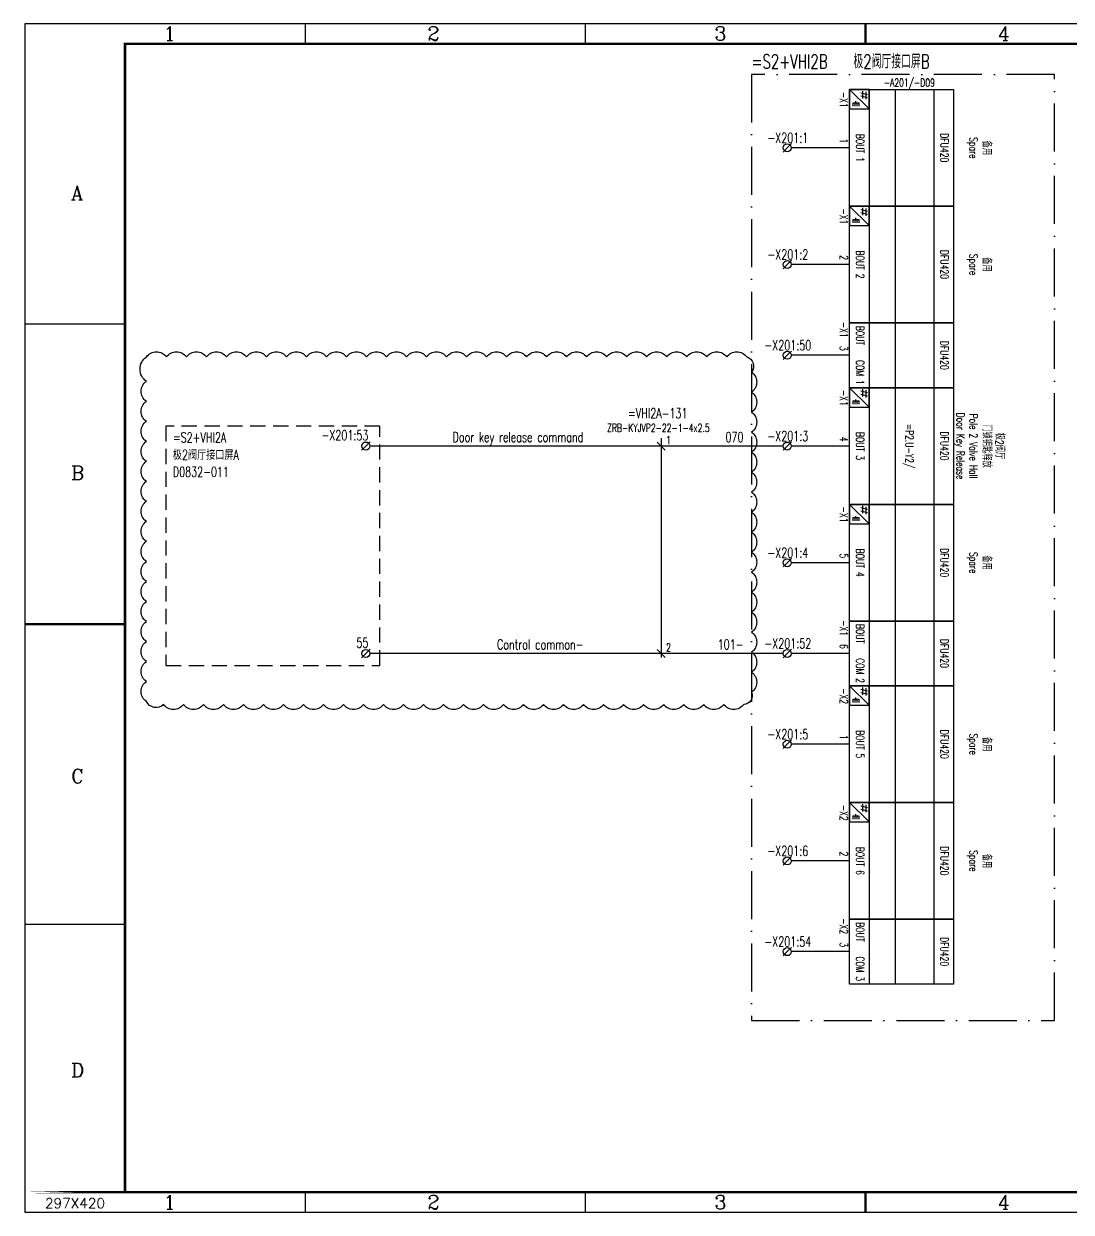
# Model space of a CAD drawing. Header units: millimetres. Extents: x 0 to 420, y 0 to 297.
# Drawn here: x -0.3 to 261.4, y 0 to 297 of the extents above; entities that cross this region are included whole.
import ezdxf
from ezdxf.enums import TextEntityAlignment as Align

# ---------------------------------------------------------------- set-up
doc = ezdxf.new("R2010")
doc.units = ezdxf.units.MM
for name, pattern in [('ACAD_ISO10W100', [18, 12, -3, 0, -3]), ('DASHED', [19.05, 12.7, -6.35]), ('LTY1', [0])]:
    doc.linetypes.add(name, pattern=pattern)
doc.layers.add('GPDRAW', color=1, linetype='Continuous')
doc.layers.add('PEN4', color=7, linetype='LTY1')
doc.styles.add('ECL', font='SIMFANG_2312.TTF', dxfattribs={"width": 0.7, "height": 3})
doc.styles.add('elec', font='romans.shx', dxfattribs={"width": 0.7, "bigfont": 'hzdx1.shx'})
doc.styles.add('GPDRAW', font='txt.shx', dxfattribs={"height": 2.5, "bigfont": 'hzfs.shx'})
doc.styles.add('ROMANC', font='romanc')
doc.styles.get("Standard").update_dxf_attribs({"font": 'romans.shx', "bigfont": 'hzdx1.shx'})

# ---------------------------------------------------------------- blocks, each defined once
blk = doc.blocks.new('gpdraw')
at = {"color": 2}
for points in [[(1041.81, -82.7), (651.81, -82.7), (651.81, 204.3), (1041.81, 204.3)], [(912.31, -4.11), (1041.81, -4.11), (1041.81, -82.7), (912.31, -82.7)]]:
    blk.add_lwpolyline(points, close=True, dxfattribs=at)
blk = doc.blocks.new('*U3', base_point=(140.71, 284.34))
at = {"linetype": 'ACAD_ISO10W100'}
blk.add_lwpolyline([(140.71, 284.34), (140.71, 47.88), (216.4, 47.88), (216.4, 284.34)], close=True, dxfattribs=at)
at = {"style": 'elec', "width": 0.7}
for tag, p in [('EquCode', (140.71, 285.84)), ('EquDesCode', (140.71, 285.84)), ('DDCode', (190.71, 285.84)), ('EquName', (190.71, 285.84)), ('EquPlace', (190.71, 285.84))]:
    blk.add_attdef(tag, p, '', height=3.5, dxfattribs=at)
blk = doc.blocks.new('tmInLR')
at = {"color": 0}
for q in [(1.06, 1.06), (-1.06, -1.06)]:
    blk.add_line((0, 0), q, dxfattribs=at)
blk.add_circle((0, 0), 1, dxfattribs=at)
at = {"color": 0, "style": 'elec', "width": 0.7}
blk.add_text('1.5', height=0.000667, dxfattribs=at).set_placement((0.71, 0.71))
at = {"color": 0, "style": 'elec', "width": 0.7, "flags": 1}
for tag, p in [('DESC', (0.07, 4.37)), ('TERNO', (0.13, 1.25))]:
    blk.add_attdef(tag, text='', height=2.5, dxfattribs=at).set_placement(p, align=Align.CENTER)
at = {"color": 0, "style": 'elec', "width": 0.7}
blk.add_attdef('NO', text='', height=2.5, dxfattribs=at).set_placement((0.13, 1.25), align=Align.CENTER)
blk = doc.blocks.new('*U31')
at = {"color": 7, "linetype": 'DASHED', "ltscale": 0.3}
blk.add_lwpolyline([(0, 0), (0, -59.84), (53.46, -59.84), (53.46, 0), (0, 0)], dxfattribs=at)
at = {"color": 7, "style": 'elec', "width": 0.7}
for tag, p in [('EQUCODE', (1.73, -4.11)), ('EQUNAME', (1.73, -8.46)), ('DWGNO0', (1.73, -12.7))]:
    blk.add_attdef(tag, p, '', height=2.5, dxfattribs=at)
blk = doc.blocks.new('*U32', base_point=(189.48, 139.64))
at = {"color": 7}
blk.add_lwpolyline([(189.48, 139.64), (189.48, 139.64), (189.48, 139.64), (86.18, 139.64)], dxfattribs=at)
at = {"color": 7, "style": 'elec', "width": 0.7}
for tag, p in [('WireSerial', (68.54, 140.64)), ('BSHORTCABLESERIAL', (97.54, 140.64)), ('WireDescription', (101.54, 140.64)), ('BSCREEN', (109.54, 140.64)), ('ToOtherEqu', (125.54, 140.64)), ('IsDesignWire', (143.54, 140.64)), ('LoopCode', (141.54, 140.64)), ('InOut', (143.54, 140.64)), ('SCREEN', (156.54, 140.64)), ('SHORTCABLESERIAL', (180.54, 140.64))]:
    blk.add_attdef(tag, text='', height=2.5, dxfattribs=at).set_placement(p, align=Align.RIGHT)
blk = doc.blocks.new('*U33', base_point=(189.48, 191.48))
at = {"color": 7}
blk.add_lwpolyline([(189.48, 191.48), (189.48, 191.48), (189.48, 191.48), (86.18, 191.48)], dxfattribs=at)
at = {"color": 7, "style": 'elec', "width": 0.7}
for tag, p in [('WireSerial', (68.54, 192.48)), ('BSHORTCABLESERIAL', (97.54, 192.48)), ('WireDescription', (101.54, 192.48)), ('BSCREEN', (109.54, 192.48)), ('ToOtherEqu', (125.54, 192.48)), ('IsDesignWire', (143.54, 192.48)), ('LoopCode', (141.54, 192.48)), ('InOut', (143.54, 192.48)), ('SCREEN', (156.54, 192.48)), ('SHORTCABLESERIAL', (180.54, 192.48))]:
    blk.add_attdef(tag, text='', height=2.5, dxfattribs=at).set_placement(p, align=Align.RIGHT)
blk = doc.blocks.new('joinWireSLine')
at = {"color": 7}
blk.add_line((-1, 1), (1, -1), dxfattribs=at)
blk = doc.blocks.new('*U35')
at = {"color": 7}
blk.add_line((0, 2), (0, -52.84), dxfattribs=at)
for p in [(0, 0), (0, -51.84)]:
    blk.add_blockref('joinWireSLine', p, dxfattribs=at)
at = {"color": 7, "style": 'elec', "width": 0.7}
for tag, height, p in [('WIRECODE', 2.5, (-0.84, 6.92)), ('WIRETYPE', 2, (-0.67, 3.53))]:
    blk.add_attdef(tag, text='', height=height, dxfattribs=at).set_placement(p, align=Align.CENTER)
for tag, p in [('WIRENO1', (1.24, 0.49)), ('WIRENO2', (1.24, -51.35))]:
    blk.add_attdef(tag, p, '', height=2, dxfattribs=at)
blk = doc.blocks.new('tmL')
at = {"color": 0}
for q in [(1.06, 1.06), (-1.06, -1.06)]:
    blk.add_line((0, 0), q, dxfattribs=at)
blk.add_circle((0, 0), 1, dxfattribs=at)
at = {"color": 0, "style": 'elec', "width": 0.7}
blk.add_text('1.5', height=0.000667, dxfattribs=at).set_placement((0.71, 0.71))
blk.add_attdef('ObjTerm.Name', text='', height=2.5, dxfattribs=at).set_placement((0.64, 1.44), align=Align.RIGHT)
at = {"color": 0, "style": 'elec', "width": 0.7, "flags": 1}
blk.add_attdef('TERNO', text='', height=2.5, dxfattribs=at).set_placement((0.64, 1.44), align=Align.RIGHT)
at = {"color": 0, "style": 'elec', "width": 0.7}
blk.add_attdef('ObjFile.DwgNo', text='', height=2.5, dxfattribs=at).set_placement((-1.73, -0.73), align=Align.BOTTOM_RIGHT)
blk = doc.blocks.new('XXDAFRAM-CH-HENG-A3')
at = {"color": 1}
for p, q in [((70, 297), (70, 292)), ((140, 297), (140, 292)), ((0, 222), (25, 222)), ((0, 72), (25, 72)), ((70, 5), (70, 0)), ((140, 5), (140, 0))]:
    blk.add_line(p, q, dxfattribs=at)
at = {"color": 1, "lineweight": 50}
for p, q in [((210, 297), (210, 292)), ((0, 147), (25, 147)), ((210, 5), (210, 0))]:
    blk.add_line(p, q, dxfattribs=at)
at = {"color": 1}
blk.add_lwpolyline([(0, 0), (420, 0), (420, 297), (0, 297)], close=True, dxfattribs=at)
at = {"color": 1, "const_width": 0.6}
for points in [[(25, 5), (415, 5), (415, 292), (25, 292)], [(0, 5), (25, 5), (25, 5), (0, 5)]]:
    blk.add_lwpolyline(points, close=True, dxfattribs=at)
at = {"color": 1, "style": 'ROMANC'}
for s, p in [('1', (36.13, 292.79)), ('2', (102.08, 292.79)), ('3', (173.76, 292.79)), ('4', (244.59, 292.79)), ('1', (36.13, 0.79)), ('2', (102.08, 0.79)), ('3', (173.76, 0.79)), ('4', (244.59, 0.79))]:
    blk.add_text(s, height=3.5, dxfattribs=at).set_placement(p, align=Align.CENTER)
for s, p in [('A', (11.51, 252.97)), ('B', (11.51, 183)), ('C', (11.51, 107.22)), ('D', (11.51, 33.72))]:
    blk.add_text(s, height=3.5, dxfattribs=at).set_placement(p)
at = {"linetype": 'Continuous', "style": 'ECL', "width": 0.7}
for tag, height, p in [('DESIGNSTATUS', 2.8, (407.01, 52.29)), ('ENDESIGNSTATUS', 2.8, (407.01, 47.38)), ('V', 2.8, (378.31, 42.42)), ('O', 2.8, (382.62, 42.42)), ('N', 2.8, (386.94, 42.42)), ('L', 2.8, (391.26, 42.42)), ('D', 2.8, (399.89, 42.42)), ('W', 2.8, (404.21, 42.42)), ('G', 2.8, (408.52, 42.42)), ('VEREN40', 2.8, (412.84, 42.42)), ('DWGNAME1', 3, (372.02, 30.89)), ('DWGENAME1', 3, (371.83, 27.23)), ('DWGNAME', 3, (371.83, 27.15)), ('DWGNAME2', 3, (371.83, 23.32)), ('DWGENAME', 3, (371.83, 23.3)), ('DWGENAME2', 3, (372.06, 19.64)), ('DWGNO', 3, (370.72, 8.72)), ('VEREN40', 3, (411.22, 8.72))]:
    blk.add_attdef(tag, text='', height=height, dxfattribs=at).set_placement(p, align=Align.MIDDLE)
at = {"style": 'ECL', "width": 0.7, "flags": 1}
for p in [(321.47, 31.79), (321.47, 26.19), (321.47, 20.59), (321.47, 14.99)]:
    blk.add_attdef('DATE', text='', height=3, dxfattribs=at).set_placement(p, align=Align.MIDDLE)
for tag, p in [('SJ1', (299.89, 28.99)), ('JH', (299.89, 23.39)), ('SH1', (299.89, 17.79)), ('PZ', (299.89, 12.19)), ('BL', (299.89, 5))]:
    blk.add_attdef(tag, p, '', height=3, dxfattribs=at)
at = {"layer": 'GPDRAW', "color": 1, "linetype": 'Continuous', "style": 'GPDRAW'}
blk.add_text('297X420', height=2.5, dxfattribs=at).set_placement((5, 1))

msp = doc.modelspace()

# ---------------------------------------------------------------- linework, layer by layer
msp.add_line((206.06, 131.54), (231.98, 131.54))
at = {"color": 6}
msp.add_lwpolyline([(30.34, 213.75, -0.520567), (35.34, 213.75, -0.520567), (40.34, 213.75, -0.520567), (45.34, 213.75, -0.520567), (50.34, 213.75, -0.520567), (55.34, 213.75, -0.520567), (60.34, 213.75, -0.520567), (65.34, 213.75, -0.520567), (70.34, 213.75, -0.520567), (75.34, 213.75, -0.520567), (80.34, 213.75, -0.520567), (85.34, 213.75, -0.520567), (90.34, 213.75, -0.520567), (95.34, 213.75, -0.520567), (100.34, 213.75, -0.520567), (105.34, 213.75, -0.520567), (110.34, 213.75, -0.520567), (115.34, 213.75, -0.520567), (120.34, 213.75, -0.520567), (125.34, 213.75, -0.520567), (130.34, 213.75, -0.520567), (135.34, 213.75, -0.520567), (140.34, 213.75, -0.520567), (145.34, 213.75, -0.520567), (150.34, 213.75, -0.520567), (155.34, 213.75, -0.520567), (160.34, 213.75, -0.520567), (165.34, 213.75, -0.520567), (170.34, 213.75, -0.520567), (175.34, 213.75, -0.520567), (180.34, 213.75, -0.520567), (181.54, 209.95, -0.520567), (181.54, 204.95, -0.520567), (181.54, 199.95, -0.520567), (181.54, 194.95, -0.520567), (181.54, 189.95, -0.520567), (181.54, 184.95, -0.520567), (181.54, 179.95, -0.520567), (181.54, 174.95, -0.520567), (181.54, 169.95, -0.520567), (181.54, 164.95, -0.520567), (181.54, 159.95, -0.520567), (181.54, 154.95, -0.520567), (181.54, 149.95, -0.520567), (181.54, 144.95, -0.520567), (181.54, 139.95, -0.520567), (181.54, 134.95, -0.520567), (181.54, 129.95, -0.520567), (179.59, 126.9, -0.520567), (174.59, 126.9, -0.520567), (169.59, 126.9, -0.520567), (164.59, 126.9, -0.520567), (159.59, 126.9, -0.520567), (154.59, 126.9, -0.520567), (149.59, 126.9, -0.520567), (144.59, 126.9, -0.520567), (139.59, 126.9, -0.520567), (134.59, 126.9, -0.520567), (129.59, 126.9, -0.520567), (124.59, 126.9, -0.520567), (119.59, 126.9, -0.520567), (114.59, 126.9, -0.520567), (109.59, 126.9, -0.520567), (104.59, 126.9, -0.520567), (99.59, 126.9, -0.520567), (94.59, 126.9, -0.520567), (89.59, 126.9, -0.520567), (84.59, 126.9, -0.520567), (79.59, 126.9, -0.520567), (74.59, 126.9, -0.520567), (69.59, 126.9, -0.520567), (64.59, 126.9, -0.520567), (59.59, 126.9, -0.520567), (54.59, 126.9, -0.520567), (49.59, 126.9, -0.520567), (44.59, 126.9, -0.520567), (39.59, 126.9, -0.520567), (34.59, 126.9, -0.520567), (30.34, 127.64, -0.520567), (30.34, 132.64, -0.520567), (30.34, 137.64, -0.520567), (30.34, 142.64, -0.520567), (30.34, 147.64, -0.520567), (30.34, 152.64, -0.520567), (30.34, 157.64, -0.520567), (30.34, 162.64, -0.520567), (30.34, 167.64, -0.520567), (30.34, 172.64, -0.520567), (30.34, 177.64, -0.520567), (30.34, 182.64, -0.520567), (30.34, 187.64, -0.520567), (30.34, 192.64, -0.520567), (30.34, 197.64, -0.520567), (30.34, 202.64, -0.520567), (30.34, 207.64, -0.520567)], format="xyb", close=True, dxfattribs=at)
at = {"layer": 'PEN4'}
for p, q in [((206.06, 251.42), (206.06, 280.58)), ((206.06, 280.58), (231.98, 280.58)), ((210.92, 280.58), (206.06, 280.58)), ((206.06, 280.58), (206.06, 275.72)), ((210.92, 275.72), (206.06, 280.58)), ((208.89, 279.77), (210.51, 279.36)), ((209.3, 280.17), (209.3, 278.35)), ((210.11, 279.97), (210.11, 278.15)), ((210.92, 280.58), (210.92, 251.42)), ((210.92, 275.72), (210.92, 280.58)), ((217.4, 280.58), (217.4, 251.42)), ((227.12, 280.58), (227.12, 251.42)), ((231.98, 280.58), (231.98, 251.42)), ((206.87, 277.26), (208.33, 277.26)), ((206.87, 277.26), (206.87, 276.45)), ((207.35, 277.26), (207.35, 276.45)), ((207.6, 277.26), (207.6, 277.66)), ((207.84, 277.26), (207.84, 276.45)), ((208.33, 277.26), (208.33, 276.45)), ((208.89, 278.96), (210.51, 278.55)), ((206.06, 275.72), (210.92, 275.72)), ((202.82, 266), (191.48, 266)), ((206.06, 266), (202.82, 266)), ((206.06, 222.26), (206.06, 251.42)), ((206.06, 251.42), (231.98, 251.42)), ((210.92, 251.42), (206.06, 251.42)), ((206.06, 251.42), (206.06, 246.56)), ((210.92, 246.56), (206.06, 251.42)), ((231.98, 251.42), (206.06, 251.42)), ((208.89, 250.61), (210.51, 250.2)), ((208.89, 249.8), (210.51, 249.39)), ((209.3, 251.01), (209.3, 249.19)), ((210.11, 250.81), (210.11, 248.99)), ((210.92, 251.42), (210.92, 222.26)), ((210.92, 246.56), (210.92, 251.42)), ((217.4, 251.42), (217.4, 222.26)), ((227.12, 251.42), (227.12, 222.26)), ((231.98, 251.42), (231.98, 222.26)), ((206.06, 246.56), (210.92, 246.56)), ((206.87, 248.1), (208.33, 248.1)), ((206.87, 248.1), (206.87, 247.29)), ((207.35, 248.1), (207.35, 247.29)), ((207.6, 248.1), (207.6, 248.5)), ((207.84, 248.1), (207.84, 247.29)), ((208.33, 248.1), (208.33, 247.29)), ((202.82, 236.84), (191.48, 236.84)), ((206.06, 236.84), (202.82, 236.84)), ((231.98, 222.26), (206.06, 222.26)), ((206.06, 206.06), (206.06, 222.26)), ((206.06, 222.26), (231.98, 222.26)), ((210.92, 222.26), (210.92, 206.06)), ((217.4, 222.26), (217.4, 206.06)), ((227.12, 222.26), (227.12, 206.06)), ((231.98, 222.26), (231.98, 206.06)), ((202.82, 214.16), (191.48, 214.16)), ((206.06, 214.16), (202.82, 214.16)), ((206.06, 176.9), (206.06, 206.06)), ((206.06, 206.06), (231.98, 206.06)), ((210.92, 206.06), (206.06, 206.06)), ((206.06, 206.06), (206.06, 201.2)), ((210.92, 201.2), (206.06, 206.06)), ((231.98, 206.06), (206.06, 206.06)), ((208.89, 205.25), (210.51, 204.84)), ((209.3, 205.65), (209.3, 203.83)), ((210.11, 205.45), (210.11, 203.63)), ((210.92, 206.06), (210.92, 176.9)), ((210.92, 201.2), (210.92, 206.06)), ((217.4, 206.06), (217.4, 176.9)), ((227.12, 206.06), (227.12, 176.9)), ((231.98, 206.06), (231.98, 176.9)), ((231.98, 206.06), (231.98, 176.9)), ((206.87, 202.74), (208.33, 202.74)), ((206.87, 202.74), (206.87, 201.93)), ((207.35, 202.74), (207.35, 201.93)), ((207.6, 202.74), (207.6, 203.14)), ((207.84, 202.74), (207.84, 201.93)), ((208.33, 202.74), (208.33, 201.93)), ((208.89, 204.44), (210.51, 204.03)), ((206.06, 201.2), (210.92, 201.2)), ((202.82, 191.48), (191.48, 191.48)), ((206.06, 191.48), (202.82, 191.48)), ((206.06, 147.74), (206.06, 176.9)), ((206.06, 176.9), (231.98, 176.9)), ((210.92, 176.9), (206.06, 176.9)), ((206.06, 176.9), (206.06, 172.04)), ((210.92, 172.04), (206.06, 176.9)), ((231.98, 176.9), (206.06, 176.9)), ((208.89, 176.09), (210.51, 175.68)), ((208.89, 175.28), (210.51, 174.87)), ((209.3, 176.49), (209.3, 174.67)), ((210.11, 176.29), (210.11, 174.47)), ((210.92, 176.9), (210.92, 147.74)), ((210.92, 172.04), (210.92, 176.9)), ((217.4, 176.9), (217.4, 147.74)), ((227.12, 176.9), (227.12, 147.74)), ((231.98, 176.9), (231.98, 147.74)), ((206.87, 173.58), (208.33, 173.58)), ((206.87, 173.58), (206.87, 172.77)), ((207.35, 173.58), (207.35, 172.77)), ((207.6, 173.58), (207.6, 173.98)), ((207.84, 173.58), (207.84, 172.77)), ((208.33, 173.58), (208.33, 172.77)), ((206.06, 172.04), (210.92, 172.04)), ((202.82, 162.32), (191.48, 162.32)), ((206.06, 162.32), (202.82, 162.32)), ((231.98, 147.74), (206.06, 147.74)), ((206.06, 131.54), (206.06, 147.74)), ((206.06, 147.74), (231.98, 147.74)), ((210.92, 147.74), (210.92, 131.54)), ((217.4, 147.74), (217.4, 131.54)), ((227.12, 147.74), (227.12, 131.54)), ((231.98, 147.74), (231.98, 131.54)), ((202.82, 139.64), (191.48, 139.64)), ((206.06, 139.64), (202.82, 139.64)), ((206.06, 102.38), (206.06, 131.54)), ((206.06, 131.54), (231.98, 131.54)), ((210.92, 131.54), (206.06, 131.54)), ((206.06, 131.54), (206.06, 126.68)), ((210.92, 126.68), (206.06, 131.54)), ((231.98, 131.54), (206.06, 131.54)), ((208.89, 130.73), (210.51, 130.32)), ((209.3, 131.13), (209.3, 129.31)), ((210.11, 130.93), (210.11, 129.11)), ((210.92, 131.54), (210.92, 102.38)), ((210.92, 126.68), (210.92, 131.54)), ((217.4, 131.54), (217.4, 102.38)), ((227.12, 131.54), (227.12, 102.38)), ((231.98, 131.54), (231.98, 102.38)), ((206.87, 128.22), (208.33, 128.22)), ((206.87, 128.22), (206.87, 127.41)), ((207.35, 128.22), (207.35, 127.41)), ((207.6, 128.22), (207.6, 128.62)), ((207.84, 128.22), (207.84, 127.41)), ((208.33, 128.22), (208.33, 127.41)), ((208.89, 129.92), (210.51, 129.51)), ((206.06, 126.68), (210.92, 126.68)), ((202.82, 116.96), (191.48, 116.96)), ((206.06, 116.96), (202.82, 116.96)), ((231.98, 102.38), (206.06, 102.38)), ((206.06, 73.22), (206.06, 102.38)), ((206.06, 102.38), (231.98, 102.38)), ((210.92, 102.38), (206.06, 102.38)), ((206.06, 102.38), (206.06, 97.52)), ((210.92, 97.52), (206.06, 102.38)), ((208.89, 101.57), (210.51, 101.16)), ((209.3, 101.97), (209.3, 100.15)), ((210.11, 101.77), (210.11, 99.95)), ((210.92, 102.38), (210.92, 73.22)), ((210.92, 97.52), (210.92, 102.38)), ((217.4, 102.38), (217.4, 73.22)), ((227.12, 102.38), (227.12, 73.22)), ((231.98, 102.38), (231.98, 73.22)), ((206.87, 99.06), (208.33, 99.06)), ((206.87, 99.06), (206.87, 98.25)), ((207.35, 99.06), (207.35, 98.25)), ((207.6, 99.06), (207.6, 99.46)), ((207.84, 99.06), (207.84, 98.25)), ((208.33, 99.06), (208.33, 98.25)), ((208.89, 100.76), (210.51, 100.35)), ((206.06, 97.52), (210.92, 97.52)), ((202.82, 87.8), (191.48, 87.8)), ((206.06, 87.8), (202.82, 87.8)), ((231.98, 73.22), (206.06, 73.22)), ((206.06, 57.02), (206.06, 73.22)), ((206.06, 73.22), (231.98, 73.22)), ((210.92, 73.22), (210.92, 57.02)), ((217.4, 73.22), (217.4, 57.02)), ((227.12, 73.22), (227.12, 57.02)), ((231.98, 73.22), (231.98, 57.02)), ((202.82, 65.12), (191.48, 65.12)), ((206.06, 65.12), (202.82, 65.12)), ((231.98, 57.02), (206.06, 57.02))]:
    msp.add_line(p, q, dxfattribs=at)

# ---------------------------------------------------------------- block references
for name, p in [('XXDAFRAM-CH-HENG-A3', (0, 0)), ('gpdraw', (-626.81, 87.7))]:
    msp.add_blockref(name, p)
ref = msp.add_blockref('*U3', (181.54, 284.34))
ref.add_attrib('EquCode', '=S2+VHI2B', (181.54, 285.84), dxfattribs={"height": 3.5, "style": 'elec', "width": 0.7})
ref.add_attrib('EquName', '极2阀厅接口屏B', (207.01, 285.84), dxfattribs={"height": 3.5, "style": 'elec', "width": 0.7})
for p, values in [((190.48, 266), {'NO': '-X201:1'}), ((190.48, 236.84), {'NO': '-X201:2'}), ((190.48, 214.16), {'NO': '-X201:50'}), ((190.48, 191.48), {'NO': '-X201:3'}), ((190.48, 162.32), {'NO': '-X201:4'}), ((190.48, 139.64), {'NO': '-X201:52'}), ((190.48, 116.96), {'NO': '-X201:5'}), ((190.48, 87.8), {'NO': '-X201:6'}), ((190.48, 65.12), {'NO': '-X201:54'})]:
    msp.add_blockref('tmInLR', p).add_auto_attribs(values)
at = {"color": 7}
for name, p, values in [('*U35', (158.95, 191.48), {'WIRECODE': '=VHI2A-131', 'WIRETYPE': 'ZRB-KYJVP2-22-1-4x2.5', 'WIRENO1': '1', 'WIRENO2': '2'}), ('*U31', (35.22, 196.48), {'EQUCODE': '=S2+VHI2A', 'EQUNAME': '极2阀厅接口屏A', 'DWGNO0': 'D0832-011'}), ('tmL', (85.18, 191.48), {'ObjTerm.Name': '-X201:53'})]:
    msp.add_blockref(name, p, dxfattribs=at).add_auto_attribs(values)
ref = msp.add_blockref('*U33', (189.48, 191.48), dxfattribs=at)
ref.add_attrib('WireDescription', 'Door key release command', dxfattribs={"color": 7, "height": 2.5, "style": 'elec', "width": 0.7}).set_placement((139.54, 192.48), align=Align.RIGHT)
ref.add_attrib('LoopCode', '070', dxfattribs={"color": 7, "height": 2.5, "style": 'elec', "width": 0.7}).set_placement((179.54, 192.48), align=Align.RIGHT)
ref = msp.add_blockref('tmL', (85.18, 139.64), dxfattribs=at)
ref.add_attrib('TERNO', '55', dxfattribs={"color": 0, "height": 2.5, "style": 'elec', "width": 0.7}).set_placement((85.82, 141.07), align=Align.RIGHT)
ref = msp.add_blockref('*U32', (189.48, 139.64), dxfattribs=at)
ref.add_attrib('WireDescription', 'Control common-', dxfattribs={"color": 7, "height": 2.5, "style": 'elec', "width": 0.7}).set_placement((139.54, 140.64), align=Align.RIGHT)
ref.add_attrib('LoopCode', '101-', dxfattribs={"color": 7, "height": 2.5, "style": 'elec', "width": 0.7}).set_placement((179.54, 140.64), align=Align.RIGHT)

# ---------------------------------------------------------------- texts
at = {"width": 0.7}
msp.add_text('-A201/-D09', height=2, dxfattribs=at).set_placement((227.36, 281.29), align=Align.RIGHT)
at = {"layer": 'PEN4', "style": 'elec', "width": 0.7}
for s, p in [('-X1', (203.63, 276.04)), ('1', (203.63, 267.13)), ('-X1', (203.63, 246.88)), ('2', (203.63, 237.97)), ('-X1', (203.63, 218.53)), ('3', (203.63, 215.29)), ('COM 1', (207.68, 206.79)), ('-X1', (203.63, 201.52)), ('4', (203.63, 192.61)), ('-X1', (203.63, 172.36)), ('5', (203.63, 163.45)), ('-X1', (203.63, 144.01)), ('6', (203.63, 140.77)), ('COM 2', (207.68, 132.27)), ('-X2', (203.63, 127)), ('1', (203.63, 118.09)), ('-X2', (203.63, 97.84)), ('2', (203.63, 88.93)), ('-X2', (203.63, 69.49)), ('3', (203.63, 66.25)), ('COM 3', (207.68, 57.75))]:
    msp.add_text(s, height=2, rotation=270, dxfattribs=at).set_placement(p, align=Align.RIGHT)
for s, p in [('BOUT 1', (207.68, 266)), ('DFU420', (228.74, 266)), ('Spare', (236.03, 266)), ('备用', (239.27, 266)), ('BOUT 2', (207.68, 236.84)), ('DFU420', (228.74, 236.84)), ('Spare', (236.03, 236.84)), ('备用', (239.27, 236.84)), ('DFU420', (228.74, 214.16)), ('Door Key Release', (232.79, 191.48)), ('Pole 2 Valve Hall', (236.03, 191.48)), ('BOUT 3', (207.68, 191.48)), ('DFU420', (228.74, 191.48)), ('门锁钥匙释放', (239.27, 191.48)), ('极2阀厅', (242.51, 191.48)), ('BOUT 4', (207.68, 162.32)), ('DFU420', (228.74, 162.32)), ('Spare', (236.03, 162.32)), ('备用', (239.27, 162.32)), ('DFU420', (228.74, 139.64)), ('BOUT 5', (207.68, 116.96)), ('DFU420', (228.74, 116.96)), ('Spare', (236.03, 116.96)), ('备用', (239.27, 116.96)), ('BOUT 6', (207.68, 87.8)), ('DFU420', (228.74, 87.8)), ('Spare', (236.03, 87.8)), ('备用', (239.27, 87.8)), ('DFU420', (228.74, 65.12))]:
    msp.add_text(s, height=2, rotation=270, dxfattribs=at).set_placement(p, align=Align.CENTER)
for p in [(207.68, 221.53), (207.68, 147.01), (207.68, 72.49)]:
    msp.add_text('BOUT', height=2, rotation=270, dxfattribs=at).set_placement(p)
at = {"layer": 'PEN4', "color": 6, "style": 'elec', "width": 0.7}
msp.add_text('=P2.U-Y2/', height=2, rotation=270, dxfattribs=at).set_placement((220.03, 191.48), align=Align.CENTER)

doc.saveas('drawing.dxf')
